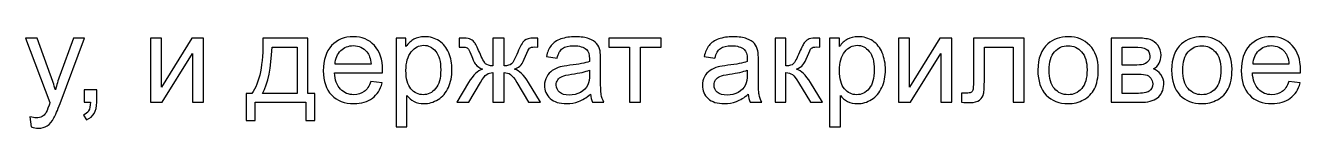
# Model space of a CAD drawing. Header units: millimetres. Extents: x -757 to 1128, y -558 to 127.
# Drawn here: x 51.4 to 138.3, y -210.5 to -204.2 of the extents above; entities that cross this region are included whole.
import ezdxf

# ---------------------------------------------------------------- set-up
doc = ezdxf.new("R2010")
doc.units = ezdxf.units.MM
doc.header["$MEASUREMENT"] = 0
doc.layers.add('Layer 1', color=7, linetype='Continuous')

msp = doc.modelspace()

# ---------------------------------------------------------------- linework, layer by layer
at = {"layer": 'Layer 1'}
for points, knots in [([(51.796, -210.3935), (51.796, -210.3935), (51.7114, -209.7049), (51.7114, -209.7049), (51.7114, -209.7049), (51.8751, -209.7486), (52.0162, -209.7712), (52.1375, -209.7712), (52.1375, -209.7712), (52.304, -209.7712), (52.4367, -209.743), (52.5355, -209.6879), (52.5355, -209.6879), (52.6356, -209.6329), (52.7175, -209.5553), (52.781, -209.4565), (52.781, -209.4565), (52.8276, -209.3817), (52.9038, -209.1969), (53.0082, -208.9005), (53.0082, -208.9005), (53.0223, -208.8596), (53.0435, -208.7989), (53.0745, -208.7185), (53.0745, -208.7185), (53.0745, -208.7185), (51.4066, -204.3102), (51.4066, -204.3102), (51.4066, -204.3102), (51.4066, -204.3102), (52.2024, -204.3102), (52.2024, -204.3102), (52.2024, -204.3102), (52.2024, -204.3102), (53.1197, -206.8474), (53.1197, -206.8474), (53.1197, -206.8474), (53.2396, -207.1677), (53.3454, -207.5064), (53.44, -207.862), (53.44, -207.862), (53.5261, -207.5275), (53.6277, -207.1973), (53.7462, -206.8728), (53.7462, -206.8728), (53.7462, -206.8728), (54.6832, -204.3102), (54.6832, -204.3102), (54.6832, -204.3102), (54.6832, -204.3102), (55.4268, -204.3102), (55.4268, -204.3102), (55.4268, -204.3102), (55.4268, -204.3102), (53.766, -208.7806), (53.766, -208.7806), (53.766, -208.7806), (53.5867, -209.2618), (53.447, -209.592), (53.3469, -209.774), (53.3469, -209.774), (53.2142, -210.0181), (53.0618, -210.1974), (52.8911, -210.3117), (52.8911, -210.3117), (52.7189, -210.426), (52.5143, -210.4824), (52.2772, -210.4824), (52.2772, -210.4824), (52.1333, -210.4824), (51.9724, -210.4528), (51.796, -210.3935)], [0, 0, 0, 0, 0.0526316, 0.0526316, 0.0526316, 0.0526316, 0.1052632, 0.1052632, 0.1052632, 0.1052632, 0.1578947, 0.1578947, 0.1578947, 0.1578947, 0.2105263, 0.2105263, 0.2105263, 0.2105263, 0.2631579, 0.2631579, 0.2631579, 0.2631579, 0.3157895, 0.3157895, 0.3157895, 0.3157895, 0.3684211, 0.3684211, 0.3684211, 0.3684211, 0.4210526, 0.4210526, 0.4210526, 0.4210526, 0.4736842, 0.4736842, 0.4736842, 0.4736842, 0.5263158, 0.5263158, 0.5263158, 0.5263158, 0.5789474, 0.5789474, 0.5789474, 0.5789474, 0.6315789, 0.6315789, 0.6315789, 0.6315789, 0.6842105, 0.6842105, 0.6842105, 0.6842105, 0.7368421, 0.7368421, 0.7368421, 0.7368421, 0.7894737, 0.7894737, 0.7894737, 0.7894737, 0.8421053, 0.8421053, 0.8421053, 0.8421053, 0.8947368, 0.8947368, 0.8947368, 0.8947368, 1, 1, 1, 1]), ([(59.9198, -204.3102), (59.9198, -204.3102), (60.6649, -204.3102), (60.6649, -204.3102), (60.6649, -204.3102), (60.6649, -204.3102), (60.6649, -207.6616), (60.6649, -207.6616), (60.6649, -207.6616), (60.6649, -207.6616), (62.735, -204.3102), (62.735, -204.3102), (62.735, -204.3102), (62.735, -204.3102), (63.5351, -204.3102), (63.5351, -204.3102), (63.5351, -204.3102), (63.5351, -204.3102), (63.5351, -208.7044), (63.5351, -208.7044), (63.5351, -208.7044), (63.5351, -208.7044), (62.79, -208.7044), (62.79, -208.7044), (62.79, -208.7044), (62.79, -208.7044), (62.79, -205.3742), (62.79, -205.3742), (62.79, -205.3742), (62.79, -205.3742), (60.7227, -208.7044), (60.7227, -208.7044), (60.7227, -208.7044), (60.7227, -208.7044), (59.9198, -208.7044), (59.9198, -208.7044), (59.9198, -208.7044), (59.9198, -208.7044), (59.9198, -204.3102), (59.9198, -204.3102)], [0, 0, 0, 0, 0.0909091, 0.0909091, 0.0909091, 0.0909091, 0.1818182, 0.1818182, 0.1818182, 0.1818182, 0.2727273, 0.2727273, 0.2727273, 0.2727273, 0.3636364, 0.3636364, 0.3636364, 0.3636364, 0.4545455, 0.4545455, 0.4545455, 0.4545455, 0.5454545, 0.5454545, 0.5454545, 0.5454545, 0.6363636, 0.6363636, 0.6363636, 0.6363636, 0.7272727, 0.7272727, 0.7272727, 0.7272727, 0.8181818, 0.8181818, 0.8181818, 0.8181818, 1, 1, 1, 1]), ([(67.5864, -204.3102), (67.5864, -204.3102), (70.6513, -204.3102), (70.6513, -204.3102), (70.6513, -204.3102), (70.6513, -204.3102), (70.6513, -208.0948), (70.6513, -208.0948), (70.6513, -208.0948), (70.6513, -208.0948), (71.1255, -208.0948), (71.1255, -208.0948), (71.1255, -208.0948), (71.1255, -208.0948), (71.1255, -209.949), (71.1255, -209.949), (71.1255, -209.949), (71.1255, -209.949), (70.5159, -209.949), (70.5159, -209.949), (70.5159, -209.949), (70.5159, -209.949), (70.5159, -208.7044), (70.5159, -208.7044), (70.5159, -208.7044), (70.5159, -208.7044), (67.053, -208.7044), (67.053, -208.7044), (67.053, -208.7044), (67.053, -208.7044), (67.053, -209.949), (67.053, -209.949), (67.053, -209.949), (67.053, -209.949), (66.4434, -209.949), (66.4434, -209.949), (66.4434, -209.949), (66.4434, -209.949), (66.4434, -208.0948), (66.4434, -208.0948), (66.4434, -208.0948), (66.4434, -208.0948), (66.8329, -208.0948), (66.8329, -208.0948), (66.8329, -208.0948), (67.3578, -207.3822), (67.609, -206.1206), (67.5864, -204.3102)], [0, 0, 0, 0, 0.0769231, 0.0769231, 0.0769231, 0.0769231, 0.1538462, 0.1538462, 0.1538462, 0.1538462, 0.2307692, 0.2307692, 0.2307692, 0.2307692, 0.3076923, 0.3076923, 0.3076923, 0.3076923, 0.3846154, 0.3846154, 0.3846154, 0.3846154, 0.4615385, 0.4615385, 0.4615385, 0.4615385, 0.5384615, 0.5384615, 0.5384615, 0.5384615, 0.6153846, 0.6153846, 0.6153846, 0.6153846, 0.6923077, 0.6923077, 0.6923077, 0.6923077, 0.7692308, 0.7692308, 0.7692308, 0.7692308, 0.8461538, 0.8461538, 0.8461538, 0.8461538, 1, 1, 1, 1]), ([(68.2045, -204.9283), (68.1494, -206.3549), (67.9293, -207.4104), (67.5441, -208.0948), (67.5441, -208.0948), (67.5441, -208.0948), (69.9063, -208.0948), (69.9063, -208.0948), (69.9063, -208.0948), (69.9063, -208.0948), (69.9063, -204.9283), (69.9063, -204.9283), (69.9063, -204.9283), (69.9063, -204.9283), (68.2045, -204.9283), (68.2045, -204.9283)], [0, 0, 0, 0, 0.2, 0.2, 0.2, 0.2, 0.4, 0.4, 0.4, 0.4, 0.6, 0.6, 0.6, 0.6, 1, 1, 1, 1]), ([(74.9397, -207.282), (74.9397, -207.282), (75.7102, -207.3836), (75.7102, -207.3836), (75.7102, -207.3836), (75.5902, -207.8309), (75.3659, -208.1795), (75.0385, -208.4264), (75.0385, -208.4264), (74.7111, -208.6734), (74.2934, -208.7975), (73.784, -208.7975), (73.784, -208.7975), (73.1434, -208.7975), (72.6354, -208.6), (72.26, -208.2049), (72.26, -208.2049), (71.8846, -207.8112), (71.697, -207.2566), (71.697, -206.544), (71.697, -206.544), (71.697, -205.8074), (71.8861, -205.2345), (72.2656, -204.8281), (72.2656, -204.8281), (72.6452, -204.4202), (73.1377, -204.217), (73.7431, -204.217), (73.7431, -204.217), (74.3287, -204.217), (74.8071, -204.416), (75.1782, -204.8154), (75.1782, -204.8154), (75.5493, -205.2147), (75.7356, -205.7763), (75.7356, -206.5002), (75.7356, -206.5002), (75.7356, -206.544), (75.7342, -206.6103), (75.7314, -206.6978), (75.7314, -206.6978), (75.7314, -206.6978), (72.459, -206.6978), (72.459, -206.6978), (72.459, -206.6978), (72.4872, -207.179), (72.6227, -207.5487), (72.8682, -207.8041), (72.8682, -207.8041), (73.1123, -208.0595), (73.4185, -208.1879), (73.784, -208.1879), (73.784, -208.1879), (74.0564, -208.1879), (74.2892, -208.116), (74.4811, -207.972), (74.4811, -207.972), (74.6744, -207.8281), (74.8268, -207.5981), (74.9397, -207.282)], [0, 0, 0, 0, 0.0625, 0.0625, 0.0625, 0.0625, 0.125, 0.125, 0.125, 0.125, 0.1875, 0.1875, 0.1875, 0.1875, 0.25, 0.25, 0.25, 0.25, 0.3125, 0.3125, 0.3125, 0.3125, 0.375, 0.375, 0.375, 0.375, 0.4375, 0.4375, 0.4375, 0.4375, 0.5, 0.5, 0.5, 0.5, 0.5625, 0.5625, 0.5625, 0.5625, 0.625, 0.625, 0.625, 0.625, 0.6875, 0.6875, 0.6875, 0.6875, 0.75, 0.75, 0.75, 0.75, 0.8125, 0.8125, 0.8125, 0.8125, 0.875, 0.875, 0.875, 0.875, 1, 1, 1, 1]), ([(72.5013, -206.0882), (72.5013, -206.0882), (74.9482, -206.0882), (74.9482, -206.0882), (74.9482, -206.0882), (74.9157, -205.7185), (74.8212, -205.4419), (74.6674, -205.257), (74.6674, -205.257), (74.4317, -204.9706), (74.1241, -204.8267), (73.7473, -204.8267), (73.7473, -204.8267), (73.4058, -204.8267), (73.1194, -204.941), (72.8865, -205.1696), (72.8865, -205.1696), (72.6551, -205.3982), (72.5267, -205.7044), (72.5013, -206.0882)], [0, 0, 0, 0, 0.1666667, 0.1666667, 0.1666667, 0.1666667, 0.3333333, 0.3333333, 0.3333333, 0.3333333, 0.5, 0.5, 0.5, 0.5, 0.6666667, 0.6666667, 0.6666667, 0.6666667, 1, 1, 1, 1]), ([(76.6514, -210.3893), (76.6514, -210.3893), (76.6514, -204.3102), (76.6514, -204.3102), (76.6514, -204.3102), (76.6514, -204.3102), (77.3287, -204.3102), (77.3287, -204.3102), (77.3287, -204.3102), (77.3287, -204.3102), (77.3287, -204.8873), (77.3287, -204.8873), (77.3287, -204.8873), (77.4882, -204.6644), (77.6688, -204.4965), (77.8706, -204.385), (77.8706, -204.385), (78.071, -204.2735), (78.3151, -204.217), (78.6016, -204.217), (78.6016, -204.217), (78.9769, -204.217), (79.3071, -204.313), (79.5936, -204.5063), (79.5936, -204.5063), (79.88, -204.6982), (80.0959, -204.9706), (80.2427, -205.3205), (80.2427, -205.3205), (80.388, -205.6719), (80.4614, -206.0557), (80.4614, -206.4748), (80.4614, -206.4748), (80.4614, -206.9222), (80.381, -207.3257), (80.2201, -207.6856), (80.2201, -207.6856), (80.0592, -208.044), (79.825, -208.3192), (79.5174, -208.5111), (79.5174, -208.5111), (79.2112, -208.7016), (78.888, -208.7975), (78.5494, -208.7975), (78.5494, -208.7975), (78.301, -208.7975), (78.078, -208.7453), (77.8819, -208.6409), (77.8819, -208.6409), (77.6843, -208.5365), (77.5235, -208.4052), (77.3965, -208.2458), (77.3965, -208.2458), (77.3965, -208.2458), (77.3965, -210.3893), (77.3965, -210.3893), (77.3965, -210.3893), (77.3965, -210.3893), (76.6514, -210.3893), (76.6514, -210.3893)], [0, 0, 0, 0, 0.0625, 0.0625, 0.0625, 0.0625, 0.125, 0.125, 0.125, 0.125, 0.1875, 0.1875, 0.1875, 0.1875, 0.25, 0.25, 0.25, 0.25, 0.3125, 0.3125, 0.3125, 0.3125, 0.375, 0.375, 0.375, 0.375, 0.4375, 0.4375, 0.4375, 0.4375, 0.5, 0.5, 0.5, 0.5, 0.5625, 0.5625, 0.5625, 0.5625, 0.625, 0.625, 0.625, 0.625, 0.6875, 0.6875, 0.6875, 0.6875, 0.75, 0.75, 0.75, 0.75, 0.8125, 0.8125, 0.8125, 0.8125, 0.875, 0.875, 0.875, 0.875, 1, 1, 1, 1]), ([(77.3287, -206.5341), (77.3287, -207.0971), (77.443, -207.5134), (77.6702, -207.7829), (77.6702, -207.7829), (77.8988, -208.0525), (78.1754, -208.1879), (78.5, -208.1879), (78.5, -208.1879), (78.8302, -208.1879), (79.1124, -208.0482), (79.3466, -207.7688), (79.3466, -207.7688), (79.5823, -207.4894), (79.6994, -207.0576), (79.6994, -206.472), (79.6994, -206.472), (79.6994, -205.9132), (79.5851, -205.4955), (79.3551, -205.2175), (79.3551, -205.2175), (79.1251, -204.9395), (78.8513, -204.8013), (78.5324, -204.8013), (78.5324, -204.8013), (78.2163, -204.8013), (77.9369, -204.9494), (77.6942, -205.2443), (77.6942, -205.2443), (77.4501, -205.5407), (77.3287, -205.9697), (77.3287, -206.5341)], [0, 0, 0, 0, 0.1111111, 0.1111111, 0.1111111, 0.1111111, 0.2222222, 0.2222222, 0.2222222, 0.2222222, 0.3333333, 0.3333333, 0.3333333, 0.3333333, 0.4444444, 0.4444444, 0.4444444, 0.4444444, 0.5555556, 0.5555556, 0.5555556, 0.5555556, 0.6666667, 0.6666667, 0.6666667, 0.6666667, 0.7777778, 0.7777778, 0.7777778, 0.7777778, 1, 1, 1, 1]), ([(84.0188, -204.3102), (84.0188, -204.3102), (84.0188, -206.2067), (84.0188, -206.2067), (84.0188, -206.2067), (84.2587, -206.2067), (84.4281, -206.1616), (84.5254, -206.0727), (84.5254, -206.0727), (84.6228, -205.9824), (84.7625, -205.7185), (84.9431, -205.2782), (84.9431, -205.2782), (85.1125, -204.8605), (85.2663, -204.5952), (85.4046, -204.4795), (85.4046, -204.4795), (85.54, -204.3666), (85.7545, -204.3102), (86.0494, -204.3102), (86.0494, -204.3102), (86.0494, -204.3102), (86.3218, -204.3102), (86.3218, -204.3102), (86.3218, -204.3102), (86.3218, -204.3102), (86.3218, -204.924), (86.3218, -204.924), (86.3218, -204.924), (86.3218, -204.924), (86.12, -204.9198), (86.12, -204.9198), (86.12, -204.9198), (85.921, -204.9198), (85.7954, -204.9494), (85.7404, -205.0073), (85.7404, -205.0073), (85.6826, -205.068), (85.5937, -205.2486), (85.4751, -205.5491), (85.4751, -205.5491), (85.3651, -205.837), (85.2635, -206.0346), (85.1703, -206.146), (85.1703, -206.146), (85.0772, -206.2561), (84.9304, -206.3563), (84.7329, -206.448), (84.7329, -206.448), (85.0546, -206.5341), (85.3679, -206.8318), (85.6741, -207.3427), (85.6741, -207.3427), (85.6741, -207.3427), (86.4911, -208.7044), (86.4911, -208.7044), (86.4911, -208.7044), (86.4911, -208.7044), (85.6727, -208.7044), (85.6727, -208.7044), (85.6727, -208.7044), (85.6727, -208.7044), (84.8768, -207.3441), (84.8768, -207.3441), (84.8768, -207.3441), (84.7145, -207.0675), (84.572, -206.8869), (84.4521, -206.8008), (84.4521, -206.8008), (84.3307, -206.7147), (84.1868, -206.6724), (84.0188, -206.6724), (84.0188, -206.6724), (84.0188, -206.6724), (84.0188, -208.7044), (84.0188, -208.7044), (84.0188, -208.7044), (84.0188, -208.7044), (83.2568, -208.7044), (83.2568, -208.7044), (83.2568, -208.7044), (83.2568, -208.7044), (83.2568, -206.6724), (83.2568, -206.6724), (83.2568, -206.6724), (83.0917, -206.6724), (82.9492, -206.7147), (82.8293, -206.7994), (82.8293, -206.7994), (82.7079, -206.8841), (82.5668, -207.0661), (82.4059, -207.3455), (82.4059, -207.3455), (82.4059, -207.3455), (81.603, -208.7044), (81.603, -208.7044), (81.603, -208.7044), (81.603, -208.7044), (80.7846, -208.7044), (80.7846, -208.7044), (80.7846, -208.7044), (80.7846, -208.7044), (81.5988, -207.3427), (81.5988, -207.3427), (81.5988, -207.3427), (81.9078, -206.8318), (82.2239, -206.5341), (82.5456, -206.448), (82.5456, -206.448), (82.3255, -206.3464), (82.1703, -206.2349), (82.0828, -206.115), (82.0828, -206.115), (81.9939, -205.9951), (81.8627, -205.7086), (81.6863, -205.2556), (81.6863, -205.2556), (81.6256, -205.1032), (81.5607, -205.0101), (81.4915, -204.9762), (81.4915, -204.9762), (81.4196, -204.941), (81.3137, -204.924), (81.1726, -204.924), (81.1726, -204.924), (81.1373, -204.924), (81.064, -204.9254), (80.9539, -204.9283), (80.9539, -204.9283), (80.9539, -204.9283), (80.9539, -204.3102), (80.9539, -204.3102), (80.9539, -204.3102), (80.9539, -204.3102), (81.0569, -204.3102), (81.0569, -204.3102), (81.0569, -204.3102), (81.3448, -204.3102), (81.5466, -204.3271), (81.6637, -204.3624), (81.6637, -204.3624), (81.7808, -204.3963), (81.8852, -204.4696), (81.9784, -204.5811), (81.9784, -204.5811), (82.0701, -204.6926), (82.19, -204.924), (82.3368, -205.2782), (82.3368, -205.2782), (82.516, -205.7114), (82.6543, -205.9739), (82.7503, -206.067), (82.7503, -206.067), (82.8462, -206.1602), (83.0155, -206.2067), (83.2568, -206.2067), (83.2568, -206.2067), (83.2568, -206.2067), (83.2568, -204.3102), (83.2568, -204.3102), (83.2568, -204.3102), (83.2568, -204.3102), (84.0188, -204.3102), (84.0188, -204.3102)], [0, 0, 0, 0, 0.0238095, 0.0238095, 0.0238095, 0.0238095, 0.047619, 0.047619, 0.047619, 0.047619, 0.0714286, 0.0714286, 0.0714286, 0.0714286, 0.0952381, 0.0952381, 0.0952381, 0.0952381, 0.1190476, 0.1190476, 0.1190476, 0.1190476, 0.1428571, 0.1428571, 0.1428571, 0.1428571, 0.1666667, 0.1666667, 0.1666667, 0.1666667, 0.1904762, 0.1904762, 0.1904762, 0.1904762, 0.2142857, 0.2142857, 0.2142857, 0.2142857, 0.2380952, 0.2380952, 0.2380952, 0.2380952, 0.2619048, 0.2619048, 0.2619048, 0.2619048, 0.2857143, 0.2857143, 0.2857143, 0.2857143, 0.3095238, 0.3095238, 0.3095238, 0.3095238, 0.3333333, 0.3333333, 0.3333333, 0.3333333, 0.3571429, 0.3571429, 0.3571429, 0.3571429, 0.3809524, 0.3809524, 0.3809524, 0.3809524, 0.4047619, 0.4047619, 0.4047619, 0.4047619, 0.4285714, 0.4285714, 0.4285714, 0.4285714, 0.452381, 0.452381, 0.452381, 0.452381, 0.4761905, 0.4761905, 0.4761905, 0.4761905, 0.5, 0.5, 0.5, 0.5, 0.5238095, 0.5238095, 0.5238095, 0.5238095, 0.547619, 0.547619, 0.547619, 0.547619, 0.5714286, 0.5714286, 0.5714286, 0.5714286, 0.5952381, 0.5952381, 0.5952381, 0.5952381, 0.6190476, 0.6190476, 0.6190476, 0.6190476, 0.6428571, 0.6428571, 0.6428571, 0.6428571, 0.6666667, 0.6666667, 0.6666667, 0.6666667, 0.6904762, 0.6904762, 0.6904762, 0.6904762, 0.7142857, 0.7142857, 0.7142857, 0.7142857, 0.7380952, 0.7380952, 0.7380952, 0.7380952, 0.7619048, 0.7619048, 0.7619048, 0.7619048, 0.7857143, 0.7857143, 0.7857143, 0.7857143, 0.8095238, 0.8095238, 0.8095238, 0.8095238, 0.8333333, 0.8333333, 0.8333333, 0.8333333, 0.8571429, 0.8571429, 0.8571429, 0.8571429, 0.8809524, 0.8809524, 0.8809524, 0.8809524, 0.9047619, 0.9047619, 0.9047619, 0.9047619, 0.9285714, 0.9285714, 0.9285714, 0.9285714, 0.952381, 0.952381, 0.952381, 0.952381, 1, 1, 1, 1]), ([(89.8947, -208.1541), (89.6181, -208.3897), (89.3514, -208.5548), (89.096, -208.6522), (89.096, -208.6522), (88.8406, -208.7496), (88.5669, -208.7975), (88.2733, -208.7975), (88.2733, -208.7975), (87.7907, -208.7975), (87.4196, -208.6804), (87.16, -208.4448), (87.16, -208.4448), (86.9003, -208.2105), (86.7705, -207.9099), (86.7705, -207.5445), (86.7705, -207.5445), (86.7705, -207.33), (86.8199, -207.1338), (86.9173, -206.956), (86.9173, -206.956), (87.016, -206.7782), (87.1444, -206.6371), (87.3025, -206.5299), (87.3025, -206.5299), (87.4619, -206.4226), (87.6397, -206.3408), (87.8387, -206.2857), (87.8387, -206.2857), (87.9855, -206.2476), (88.207, -206.211), (88.5019, -206.1743), (88.5019, -206.1743), (89.1031, -206.1037), (89.5476, -206.0176), (89.8312, -205.9189), (89.8312, -205.9189), (89.834, -205.8173), (89.8354, -205.7523), (89.8354, -205.7255), (89.8354, -205.7255), (89.8354, -205.4236), (89.7649, -205.2105), (89.6238, -205.0863), (89.6238, -205.0863), (89.4333, -204.9184), (89.1496, -204.8351), (88.7743, -204.8351), (88.7743, -204.8351), (88.4229, -204.8351), (88.1633, -204.8972), (87.9968, -205.02), (87.9968, -205.02), (87.8288, -205.1427), (87.7061, -205.3601), (87.6256, -205.6733), (87.6256, -205.6733), (87.6256, -205.6733), (86.8975, -205.5717), (86.8975, -205.5717), (86.8975, -205.5717), (86.9638, -205.2599), (87.0725, -205.0073), (87.2249, -204.8154), (87.2249, -204.8154), (87.3773, -204.6235), (87.5974, -204.4767), (87.8853, -204.3723), (87.8853, -204.3723), (88.1717, -204.2693), (88.5062, -204.217), (88.8844, -204.217), (88.8844, -204.217), (89.2597, -204.217), (89.5659, -204.2608), (89.8016, -204.3497), (89.8016, -204.3497), (90.0358, -204.4386), (90.2094, -204.5487), (90.3195, -204.6827), (90.3195, -204.6827), (90.4295, -204.8168), (90.5071, -204.9861), (90.5523, -205.1907), (90.5523, -205.1907), (90.5763, -205.3177), (90.589, -205.5463), (90.589, -205.8751), (90.589, -205.8751), (90.589, -205.8751), (90.589, -206.8629), (90.589, -206.8629), (90.589, -206.8629), (90.589, -207.5529), (90.6045, -207.989), (90.6355, -208.1738), (90.6355, -208.1738), (90.6652, -208.3587), (90.7273, -208.5351), (90.8176, -208.7044), (90.8176, -208.7044), (90.8176, -208.7044), (90.0386, -208.7044), (90.0386, -208.7044), (90.0386, -208.7044), (89.9639, -208.5478), (89.9159, -208.3643), (89.8947, -208.1541)], [0, 0, 0, 0, 0.0357143, 0.0357143, 0.0357143, 0.0357143, 0.0714286, 0.0714286, 0.0714286, 0.0714286, 0.1071429, 0.1071429, 0.1071429, 0.1071429, 0.1428571, 0.1428571, 0.1428571, 0.1428571, 0.1785714, 0.1785714, 0.1785714, 0.1785714, 0.2142857, 0.2142857, 0.2142857, 0.2142857, 0.25, 0.25, 0.25, 0.25, 0.2857143, 0.2857143, 0.2857143, 0.2857143, 0.3214286, 0.3214286, 0.3214286, 0.3214286, 0.3571429, 0.3571429, 0.3571429, 0.3571429, 0.3928571, 0.3928571, 0.3928571, 0.3928571, 0.4285714, 0.4285714, 0.4285714, 0.4285714, 0.4642857, 0.4642857, 0.4642857, 0.4642857, 0.5, 0.5, 0.5, 0.5, 0.5357143, 0.5357143, 0.5357143, 0.5357143, 0.5714286, 0.5714286, 0.5714286, 0.5714286, 0.6071429, 0.6071429, 0.6071429, 0.6071429, 0.6428571, 0.6428571, 0.6428571, 0.6428571, 0.6785714, 0.6785714, 0.6785714, 0.6785714, 0.7142857, 0.7142857, 0.7142857, 0.7142857, 0.75, 0.75, 0.75, 0.75, 0.7857143, 0.7857143, 0.7857143, 0.7857143, 0.8214286, 0.8214286, 0.8214286, 0.8214286, 0.8571429, 0.8571429, 0.8571429, 0.8571429, 0.8928571, 0.8928571, 0.8928571, 0.8928571, 0.9285714, 0.9285714, 0.9285714, 0.9285714, 1, 1, 1, 1]), ([(91.1576, -204.3102), (91.1576, -204.3102), (94.7136, -204.3102), (94.7136, -204.3102), (94.7136, -204.3102), (94.7136, -204.3102), (94.7136, -204.9283), (94.7136, -204.9283), (94.7136, -204.9283), (94.7136, -204.9283), (93.3082, -204.9283), (93.3082, -204.9283), (93.3082, -204.9283), (93.3082, -204.9283), (93.3082, -208.7044), (93.3082, -208.7044), (93.3082, -208.7044), (93.3082, -208.7044), (92.5631, -208.7044), (92.5631, -208.7044), (92.5631, -208.7044), (92.5631, -208.7044), (92.5631, -204.9283), (92.5631, -204.9283), (92.5631, -204.9283), (92.5631, -204.9283), (91.1576, -204.9283), (91.1576, -204.9283), (91.1576, -204.9283), (91.1576, -204.9283), (91.1576, -204.3102), (91.1576, -204.3102)], [0, 0, 0, 0, 0.1111111, 0.1111111, 0.1111111, 0.1111111, 0.2222222, 0.2222222, 0.2222222, 0.2222222, 0.3333333, 0.3333333, 0.3333333, 0.3333333, 0.4444444, 0.4444444, 0.4444444, 0.4444444, 0.5555556, 0.5555556, 0.5555556, 0.5555556, 0.6666667, 0.6666667, 0.6666667, 0.6666667, 0.7777778, 0.7777778, 0.7777778, 0.7777778, 1, 1, 1, 1]), ([(100.6473, -208.1541), (100.3707, -208.3897), (100.104, -208.5548), (99.8486, -208.6522), (99.8486, -208.6522), (99.5932, -208.7496), (99.3195, -208.7975), (99.0259, -208.7975), (99.0259, -208.7975), (98.5433, -208.7975), (98.1722, -208.6804), (97.9126, -208.4448), (97.9126, -208.4448), (97.6529, -208.2105), (97.5231, -207.9099), (97.5231, -207.5445), (97.5231, -207.5445), (97.5231, -207.33), (97.5725, -207.1338), (97.6699, -206.956), (97.6699, -206.956), (97.7686, -206.7782), (97.897, -206.6371), (98.0551, -206.5299), (98.0551, -206.5299), (98.2145, -206.4226), (98.3923, -206.3408), (98.5913, -206.2857), (98.5913, -206.2857), (98.7381, -206.2476), (98.9596, -206.211), (99.2545, -206.1743), (99.2545, -206.1743), (99.8557, -206.1037), (100.3002, -206.0176), (100.5838, -205.9189), (100.5838, -205.9189), (100.5866, -205.8173), (100.588, -205.7523), (100.588, -205.7255), (100.588, -205.7255), (100.588, -205.4236), (100.5175, -205.2105), (100.3764, -205.0863), (100.3764, -205.0863), (100.1859, -204.9184), (99.9022, -204.8351), (99.5269, -204.8351), (99.5269, -204.8351), (99.1755, -204.8351), (98.9159, -204.8972), (98.7494, -205.02), (98.7494, -205.02), (98.5814, -205.1427), (98.4587, -205.3601), (98.3782, -205.6733), (98.3782, -205.6733), (98.3782, -205.6733), (97.6501, -205.5717), (97.6501, -205.5717), (97.6501, -205.5717), (97.7164, -205.2599), (97.8251, -205.0073), (97.9775, -204.8154), (97.9775, -204.8154), (98.1299, -204.6235), (98.35, -204.4767), (98.6379, -204.3723), (98.6379, -204.3723), (98.9243, -204.2693), (99.2588, -204.217), (99.637, -204.217), (99.637, -204.217), (100.0123, -204.217), (100.3185, -204.2608), (100.5542, -204.3497), (100.5542, -204.3497), (100.7884, -204.4386), (100.962, -204.5487), (101.0721, -204.6827), (101.0721, -204.6827), (101.1821, -204.8168), (101.2597, -204.9861), (101.3049, -205.1907), (101.3049, -205.1907), (101.3289, -205.3177), (101.3416, -205.5463), (101.3416, -205.8751), (101.3416, -205.8751), (101.3416, -205.8751), (101.3416, -206.8629), (101.3416, -206.8629), (101.3416, -206.8629), (101.3416, -207.5529), (101.3571, -207.989), (101.3881, -208.1738), (101.3881, -208.1738), (101.4178, -208.3587), (101.4799, -208.5351), (101.5702, -208.7044), (101.5702, -208.7044), (101.5702, -208.7044), (100.7912, -208.7044), (100.7912, -208.7044), (100.7912, -208.7044), (100.7165, -208.5478), (100.6685, -208.3643), (100.6473, -208.1541)], [0, 0, 0, 0, 0.0357143, 0.0357143, 0.0357143, 0.0357143, 0.0714286, 0.0714286, 0.0714286, 0.0714286, 0.1071429, 0.1071429, 0.1071429, 0.1071429, 0.1428571, 0.1428571, 0.1428571, 0.1428571, 0.1785714, 0.1785714, 0.1785714, 0.1785714, 0.2142857, 0.2142857, 0.2142857, 0.2142857, 0.25, 0.25, 0.25, 0.25, 0.2857143, 0.2857143, 0.2857143, 0.2857143, 0.3214286, 0.3214286, 0.3214286, 0.3214286, 0.3571429, 0.3571429, 0.3571429, 0.3571429, 0.3928571, 0.3928571, 0.3928571, 0.3928571, 0.4285714, 0.4285714, 0.4285714, 0.4285714, 0.4642857, 0.4642857, 0.4642857, 0.4642857, 0.5, 0.5, 0.5, 0.5, 0.5357143, 0.5357143, 0.5357143, 0.5357143, 0.5714286, 0.5714286, 0.5714286, 0.5714286, 0.6071429, 0.6071429, 0.6071429, 0.6071429, 0.6428571, 0.6428571, 0.6428571, 0.6428571, 0.6785714, 0.6785714, 0.6785714, 0.6785714, 0.7142857, 0.7142857, 0.7142857, 0.7142857, 0.75, 0.75, 0.75, 0.75, 0.7857143, 0.7857143, 0.7857143, 0.7857143, 0.8214286, 0.8214286, 0.8214286, 0.8214286, 0.8571429, 0.8571429, 0.8571429, 0.8571429, 0.8928571, 0.8928571, 0.8928571, 0.8928571, 0.9285714, 0.9285714, 0.9285714, 0.9285714, 1, 1, 1, 1]), ([(102.4775, -204.3102), (102.4775, -204.3102), (103.2226, -204.3102), (103.2226, -204.3102), (103.2226, -204.3102), (103.2226, -204.3102), (103.2226, -206.2067), (103.2226, -206.2067), (103.2226, -206.2067), (103.4597, -206.2067), (103.6262, -206.1616), (103.7221, -206.0698), (103.7221, -206.0698), (103.8167, -205.9795), (103.9564, -205.7157), (104.1427, -205.2768), (104.1427, -205.2768), (104.2894, -204.9297), (104.4079, -204.7011), (104.4983, -204.591), (104.4983, -204.591), (104.59, -204.4809), (104.6944, -204.4061), (104.8129, -204.368), (104.8129, -204.368), (104.9329, -204.3299), (105.1234, -204.3102), (105.3844, -204.3102), (105.3844, -204.3102), (105.3844, -204.3102), (105.534, -204.3102), (105.534, -204.3102), (105.534, -204.3102), (105.534, -204.3102), (105.534, -204.924), (105.534, -204.924), (105.534, -204.924), (105.534, -204.924), (105.3266, -204.9198), (105.3266, -204.9198), (105.3266, -204.9198), (105.1304, -204.9198), (105.0048, -204.9494), (104.9498, -205.0073), (104.9498, -205.0073), (104.892, -205.068), (104.8031, -205.2486), (104.6845, -205.5491), (104.6845, -205.5491), (104.5716, -205.837), (104.4686, -206.036), (104.3741, -206.146), (104.3741, -206.146), (104.2809, -206.2561), (104.1356, -206.3563), (103.9395, -206.448), (103.9395, -206.448), (104.2598, -206.5341), (104.5759, -206.8318), (104.8863, -207.3427), (104.8863, -207.3427), (104.8863, -207.3427), (105.7033, -208.7044), (105.7033, -208.7044), (105.7033, -208.7044), (105.7033, -208.7044), (104.8849, -208.7044), (104.8849, -208.7044), (104.8849, -208.7044), (104.8849, -208.7044), (104.0792, -207.3469), (104.0792, -207.3469), (104.0792, -207.3469), (103.9169, -207.0717), (103.7758, -206.8911), (103.6558, -206.8036), (103.6558, -206.8036), (103.5345, -206.7161), (103.3905, -206.6724), (103.2226, -206.6724), (103.2226, -206.6724), (103.2226, -206.6724), (103.2226, -208.7044), (103.2226, -208.7044), (103.2226, -208.7044), (103.2226, -208.7044), (102.4775, -208.7044), (102.4775, -208.7044), (102.4775, -208.7044), (102.4775, -208.7044), (102.4775, -204.3102), (102.4775, -204.3102)], [0, 0, 0, 0, 0.0416667, 0.0416667, 0.0416667, 0.0416667, 0.0833333, 0.0833333, 0.0833333, 0.0833333, 0.125, 0.125, 0.125, 0.125, 0.1666667, 0.1666667, 0.1666667, 0.1666667, 0.2083333, 0.2083333, 0.2083333, 0.2083333, 0.25, 0.25, 0.25, 0.25, 0.2916667, 0.2916667, 0.2916667, 0.2916667, 0.3333333, 0.3333333, 0.3333333, 0.3333333, 0.375, 0.375, 0.375, 0.375, 0.4166667, 0.4166667, 0.4166667, 0.4166667, 0.4583333, 0.4583333, 0.4583333, 0.4583333, 0.5, 0.5, 0.5, 0.5, 0.5416667, 0.5416667, 0.5416667, 0.5416667, 0.5833333, 0.5833333, 0.5833333, 0.5833333, 0.625, 0.625, 0.625, 0.625, 0.6666667, 0.6666667, 0.6666667, 0.6666667, 0.7083333, 0.7083333, 0.7083333, 0.7083333, 0.75, 0.75, 0.75, 0.75, 0.7916667, 0.7916667, 0.7916667, 0.7916667, 0.8333333, 0.8333333, 0.8333333, 0.8333333, 0.875, 0.875, 0.875, 0.875, 0.9166667, 0.9166667, 0.9166667, 0.9166667, 1, 1, 1, 1]), ([(106.1902, -210.3893), (106.1902, -210.3893), (106.1902, -204.3102), (106.1902, -204.3102), (106.1902, -204.3102), (106.1902, -204.3102), (106.8675, -204.3102), (106.8675, -204.3102), (106.8675, -204.3102), (106.8675, -204.3102), (106.8675, -204.8873), (106.8675, -204.8873), (106.8675, -204.8873), (107.027, -204.6644), (107.2076, -204.4965), (107.4094, -204.385), (107.4094, -204.385), (107.6098, -204.2735), (107.8539, -204.217), (108.1404, -204.217), (108.1404, -204.217), (108.5157, -204.217), (108.8459, -204.313), (109.1324, -204.5063), (109.1324, -204.5063), (109.4188, -204.6982), (109.6347, -204.9706), (109.7815, -205.3205), (109.7815, -205.3205), (109.9268, -205.6719), (110.0002, -206.0557), (110.0002, -206.4748), (110.0002, -206.4748), (110.0002, -206.9222), (109.9198, -207.3257), (109.7589, -207.6856), (109.7589, -207.6856), (109.598, -208.044), (109.3638, -208.3192), (109.0562, -208.5111), (109.0562, -208.5111), (108.75, -208.7016), (108.4268, -208.7975), (108.0882, -208.7975), (108.0882, -208.7975), (107.8398, -208.7975), (107.6168, -208.7453), (107.4207, -208.6409), (107.4207, -208.6409), (107.2231, -208.5365), (107.0623, -208.4052), (106.9353, -208.2458), (106.9353, -208.2458), (106.9353, -208.2458), (106.9353, -210.3893), (106.9353, -210.3893), (106.9353, -210.3893), (106.9353, -210.3893), (106.1902, -210.3893), (106.1902, -210.3893)], [0, 0, 0, 0, 0.0625, 0.0625, 0.0625, 0.0625, 0.125, 0.125, 0.125, 0.125, 0.1875, 0.1875, 0.1875, 0.1875, 0.25, 0.25, 0.25, 0.25, 0.3125, 0.3125, 0.3125, 0.3125, 0.375, 0.375, 0.375, 0.375, 0.4375, 0.4375, 0.4375, 0.4375, 0.5, 0.5, 0.5, 0.5, 0.5625, 0.5625, 0.5625, 0.5625, 0.625, 0.625, 0.625, 0.625, 0.6875, 0.6875, 0.6875, 0.6875, 0.75, 0.75, 0.75, 0.75, 0.8125, 0.8125, 0.8125, 0.8125, 0.875, 0.875, 0.875, 0.875, 1, 1, 1, 1]), ([(106.8675, -206.5341), (106.8675, -207.0971), (106.9818, -207.5134), (107.209, -207.7829), (107.209, -207.7829), (107.4376, -208.0525), (107.7142, -208.1879), (108.0388, -208.1879), (108.0388, -208.1879), (108.369, -208.1879), (108.6512, -208.0482), (108.8854, -207.7688), (108.8854, -207.7688), (109.1211, -207.4894), (109.2382, -207.0576), (109.2382, -206.472), (109.2382, -206.472), (109.2382, -205.9132), (109.1239, -205.4955), (108.8939, -205.2175), (108.8939, -205.2175), (108.6639, -204.9395), (108.3901, -204.8013), (108.0712, -204.8013), (108.0712, -204.8013), (107.7551, -204.8013), (107.4757, -204.9494), (107.233, -205.2443), (107.233, -205.2443), (106.9889, -205.5407), (106.8675, -205.9697), (106.8675, -206.5341)], [0, 0, 0, 0, 0.1111111, 0.1111111, 0.1111111, 0.1111111, 0.2222222, 0.2222222, 0.2222222, 0.2222222, 0.3333333, 0.3333333, 0.3333333, 0.3333333, 0.4444444, 0.4444444, 0.4444444, 0.4444444, 0.5555556, 0.5555556, 0.5555556, 0.5555556, 0.6666667, 0.6666667, 0.6666667, 0.6666667, 0.7777778, 0.7777778, 0.7777778, 0.7777778, 1, 1, 1, 1]), ([(110.8991, -204.3102), (110.8991, -204.3102), (111.6442, -204.3102), (111.6442, -204.3102), (111.6442, -204.3102), (111.6442, -204.3102), (111.6442, -207.6616), (111.6442, -207.6616), (111.6442, -207.6616), (111.6442, -207.6616), (113.7143, -204.3102), (113.7143, -204.3102), (113.7143, -204.3102), (113.7143, -204.3102), (114.5144, -204.3102), (114.5144, -204.3102), (114.5144, -204.3102), (114.5144, -204.3102), (114.5144, -208.7044), (114.5144, -208.7044), (114.5144, -208.7044), (114.5144, -208.7044), (113.7693, -208.7044), (113.7693, -208.7044), (113.7693, -208.7044), (113.7693, -208.7044), (113.7693, -205.3742), (113.7693, -205.3742), (113.7693, -205.3742), (113.7693, -205.3742), (111.702, -208.7044), (111.702, -208.7044), (111.702, -208.7044), (111.702, -208.7044), (110.8991, -208.7044), (110.8991, -208.7044), (110.8991, -208.7044), (110.8991, -208.7044), (110.8991, -204.3102), (110.8991, -204.3102)], [0, 0, 0, 0, 0.0909091, 0.0909091, 0.0909091, 0.0909091, 0.1818182, 0.1818182, 0.1818182, 0.1818182, 0.2727273, 0.2727273, 0.2727273, 0.2727273, 0.3636364, 0.3636364, 0.3636364, 0.3636364, 0.4545455, 0.4545455, 0.4545455, 0.4545455, 0.5454545, 0.5454545, 0.5454545, 0.5454545, 0.6363636, 0.6363636, 0.6363636, 0.6363636, 0.7272727, 0.7272727, 0.7272727, 0.7272727, 0.8181818, 0.8181818, 0.8181818, 0.8181818, 1, 1, 1, 1]), ([(115.9933, -204.3102), (115.9933, -204.3102), (119.4562, -204.3102), (119.4562, -204.3102), (119.4562, -204.3102), (119.4562, -204.3102), (119.4562, -208.7002), (119.4562, -208.7002), (119.4562, -208.7002), (119.4562, -208.7002), (118.7111, -208.7002), (118.7111, -208.7002), (118.7111, -208.7002), (118.7111, -208.7002), (118.7111, -204.9283), (118.7111, -204.9283), (118.7111, -204.9283), (118.7111, -204.9283), (116.7383, -204.9283), (116.7383, -204.9283), (116.7383, -204.9283), (116.7383, -204.9283), (116.7383, -207.1141), (116.7383, -207.1141), (116.7383, -207.1141), (116.7383, -207.6235), (116.7214, -207.9593), (116.689, -208.123), (116.689, -208.123), (116.6551, -208.2853), (116.5648, -208.4264), (116.4166, -208.5478), (116.4166, -208.5478), (116.267, -208.6691), (116.0525, -208.7298), (115.7717, -208.7298), (115.7717, -208.7298), (115.5982, -208.7298), (115.3978, -208.7185), (115.172, -208.6973), (115.172, -208.6973), (115.172, -208.6973), (115.172, -208.0779), (115.172, -208.0779), (115.172, -208.0779), (115.172, -208.0779), (115.498, -208.0779), (115.498, -208.0779), (115.498, -208.0779), (115.6518, -208.0779), (115.7618, -208.0623), (115.8282, -208.0299), (115.8282, -208.0299), (115.8945, -207.9988), (115.9382, -207.948), (115.9608, -207.8789), (115.9608, -207.8789), (115.982, -207.8098), (115.9933, -207.5854), (115.9933, -207.2058), (115.9933, -207.2058), (115.9933, -207.2058), (115.9933, -204.3102), (115.9933, -204.3102)], [0, 0, 0, 0, 0.0588235, 0.0588235, 0.0588235, 0.0588235, 0.1176471, 0.1176471, 0.1176471, 0.1176471, 0.1764706, 0.1764706, 0.1764706, 0.1764706, 0.2352941, 0.2352941, 0.2352941, 0.2352941, 0.2941176, 0.2941176, 0.2941176, 0.2941176, 0.3529412, 0.3529412, 0.3529412, 0.3529412, 0.4117647, 0.4117647, 0.4117647, 0.4117647, 0.4705882, 0.4705882, 0.4705882, 0.4705882, 0.5294118, 0.5294118, 0.5294118, 0.5294118, 0.5882353, 0.5882353, 0.5882353, 0.5882353, 0.6470588, 0.6470588, 0.6470588, 0.6470588, 0.7058824, 0.7058824, 0.7058824, 0.7058824, 0.7647059, 0.7647059, 0.7647059, 0.7647059, 0.8235294, 0.8235294, 0.8235294, 0.8235294, 0.8823529, 0.8823529, 0.8823529, 0.8823529, 1, 1, 1, 1]), ([(120.3846, -206.5073), (120.3846, -205.6959), (120.6104, -205.0948), (121.0633, -204.7039), (121.0633, -204.7039), (121.4401, -204.3793), (121.9016, -204.217), (122.4448, -204.217), (122.4448, -204.217), (123.0474, -204.217), (123.5413, -204.4146), (123.9251, -204.8097), (123.9251, -204.8097), (124.3075, -205.2034), (124.4994, -205.7495), (124.4994, -206.4452), (124.4994, -206.4452), (124.4994, -207.0096), (124.4148, -207.4527), (124.2454, -207.7759), (124.2454, -207.7759), (124.0761, -208.099), (123.8291, -208.3502), (123.5046, -208.5294), (123.5046, -208.5294), (123.1814, -208.7086), (122.8272, -208.7975), (122.4448, -208.7975), (122.4448, -208.7975), (121.8296, -208.7975), (121.3329, -208.6014), (120.9533, -208.2077), (120.9533, -208.2077), (120.5737, -207.814), (120.3846, -207.2467), (120.3846, -206.5073)], [0, 0, 0, 0, 0.1, 0.1, 0.1, 0.1, 0.2, 0.2, 0.2, 0.2, 0.3, 0.3, 0.3, 0.3, 0.4, 0.4, 0.4, 0.4, 0.5, 0.5, 0.5, 0.5, 0.6, 0.6, 0.6, 0.6, 0.7, 0.7, 0.7, 0.7, 0.8, 0.8, 0.8, 0.8, 1, 1, 1, 1]), ([(121.1466, -206.5087), (121.1466, -207.0703), (121.2694, -207.4908), (121.5149, -207.7688), (121.5149, -207.7688), (121.7619, -208.0482), (122.0709, -208.1879), (122.4448, -208.1879), (122.4448, -208.1879), (122.8145, -208.1879), (123.1222, -208.0482), (123.3691, -207.7674), (123.3691, -207.7674), (123.6146, -207.4866), (123.7374, -207.059), (123.7374, -206.4847), (123.7374, -206.4847), (123.7374, -205.9428), (123.6132, -205.5322), (123.3663, -205.2542), (123.3663, -205.2542), (123.1193, -204.9748), (122.8117, -204.8351), (122.4448, -204.8351), (122.4448, -204.8351), (122.0709, -204.8351), (121.7619, -204.9734), (121.5149, -205.2514), (121.5149, -205.2514), (121.2694, -205.5294), (121.1466, -205.9485), (121.1466, -206.5087)], [0, 0, 0, 0, 0.1111111, 0.1111111, 0.1111111, 0.1111111, 0.2222222, 0.2222222, 0.2222222, 0.2222222, 0.3333333, 0.3333333, 0.3333333, 0.3333333, 0.4444444, 0.4444444, 0.4444444, 0.4444444, 0.5555556, 0.5555556, 0.5555556, 0.5555556, 0.6666667, 0.6666667, 0.6666667, 0.6666667, 0.7777778, 0.7777778, 0.7777778, 0.7777778, 1, 1, 1, 1]), ([(125.3729, -204.3102), (125.3729, -204.3102), (127.0874, -204.3102), (127.0874, -204.3102), (127.0874, -204.3102), (127.5079, -204.3102), (127.8212, -204.3455), (128.0272, -204.416), (128.0272, -204.416), (128.2318, -204.4866), (128.4082, -204.615), (128.555, -204.8027), (128.555, -204.8027), (128.7031, -204.9918), (128.7765, -205.2161), (128.7765, -205.4786), (128.7765, -205.4786), (128.7765, -205.6888), (128.7328, -205.8723), (128.6467, -206.0275), (128.6467, -206.0275), (128.5592, -206.1841), (128.4294, -206.3154), (128.2544, -206.4198), (128.2544, -206.4198), (128.4604, -206.4889), (128.6312, -206.6174), (128.768, -206.8064), (128.768, -206.8064), (128.9035, -206.9941), (128.9712, -207.2185), (128.9712, -207.4767), (128.9712, -207.4767), (128.9444, -207.893), (128.7949, -208.202), (128.5253, -208.4024), (128.5253, -208.4024), (128.2558, -208.6042), (127.8635, -208.7044), (127.3499, -208.7044), (127.3499, -208.7044), (127.3499, -208.7044), (125.3729, -208.7044), (125.3729, -208.7044), (125.3729, -208.7044), (125.3729, -208.7044), (125.3729, -204.3102), (125.3729, -204.3102)], [0, 0, 0, 0, 0.0769231, 0.0769231, 0.0769231, 0.0769231, 0.1538462, 0.1538462, 0.1538462, 0.1538462, 0.2307692, 0.2307692, 0.2307692, 0.2307692, 0.3076923, 0.3076923, 0.3076923, 0.3076923, 0.3846154, 0.3846154, 0.3846154, 0.3846154, 0.4615385, 0.4615385, 0.4615385, 0.4615385, 0.5384615, 0.5384615, 0.5384615, 0.5384615, 0.6153846, 0.6153846, 0.6153846, 0.6153846, 0.6923077, 0.6923077, 0.6923077, 0.6923077, 0.7692308, 0.7692308, 0.7692308, 0.7692308, 0.8461538, 0.8461538, 0.8461538, 0.8461538, 1, 1, 1, 1]), ([(126.118, -206.1644), (126.118, -206.1644), (126.9082, -206.1644), (126.9082, -206.1644), (126.9082, -206.1644), (127.2229, -206.1644), (127.4402, -206.1475), (127.5573, -206.115), (127.5573, -206.115), (127.6758, -206.0811), (127.7817, -206.0148), (127.8748, -205.9132), (127.8748, -205.9132), (127.9679, -205.813), (128.0145, -205.6917), (128.0145, -205.5506), (128.0145, -205.5506), (128.0145, -205.3177), (127.9327, -205.1569), (127.7704, -205.0651), (127.7704, -205.0651), (127.6067, -204.9734), (127.3273, -204.9283), (126.9322, -204.9283), (126.9322, -204.9283), (126.9322, -204.9283), (126.118, -204.9283), (126.118, -204.9283), (126.118, -204.9283), (126.118, -204.9283), (126.118, -206.1644), (126.118, -206.1644)], [0, 0, 0, 0, 0.1111111, 0.1111111, 0.1111111, 0.1111111, 0.2222222, 0.2222222, 0.2222222, 0.2222222, 0.3333333, 0.3333333, 0.3333333, 0.3333333, 0.4444444, 0.4444444, 0.4444444, 0.4444444, 0.5555556, 0.5555556, 0.5555556, 0.5555556, 0.6666667, 0.6666667, 0.6666667, 0.6666667, 0.7777778, 0.7777778, 0.7777778, 0.7777778, 1, 1, 1, 1]), ([(129.4976, -206.5073), (129.4976, -205.6959), (129.7234, -205.0948), (130.1763, -204.7039), (130.1763, -204.7039), (130.5531, -204.3793), (131.0146, -204.217), (131.5578, -204.217), (131.5578, -204.217), (132.1604, -204.217), (132.6543, -204.4146), (133.0381, -204.8097), (133.0381, -204.8097), (133.4205, -205.2034), (133.6124, -205.7495), (133.6124, -206.4452), (133.6124, -206.4452), (133.6124, -207.0096), (133.5278, -207.4527), (133.3584, -207.7759), (133.3584, -207.7759), (133.1891, -208.099), (132.9421, -208.3502), (132.6176, -208.5294), (132.6176, -208.5294), (132.2944, -208.7086), (131.9402, -208.7975), (131.5578, -208.7975), (131.5578, -208.7975), (130.9426, -208.7975), (130.4459, -208.6014), (130.0663, -208.2077), (130.0663, -208.2077), (129.6867, -207.814), (129.4976, -207.2467), (129.4976, -206.5073)], [0, 0, 0, 0, 0.1, 0.1, 0.1, 0.1, 0.2, 0.2, 0.2, 0.2, 0.3, 0.3, 0.3, 0.3, 0.4, 0.4, 0.4, 0.4, 0.5, 0.5, 0.5, 0.5, 0.6, 0.6, 0.6, 0.6, 0.7, 0.7, 0.7, 0.7, 0.8, 0.8, 0.8, 0.8, 1, 1, 1, 1]), ([(130.2596, -206.5087), (130.2596, -207.0703), (130.3824, -207.4908), (130.6279, -207.7688), (130.6279, -207.7688), (130.8749, -208.0482), (131.1839, -208.1879), (131.5578, -208.1879), (131.5578, -208.1879), (131.9275, -208.1879), (132.2352, -208.0482), (132.4821, -207.7674), (132.4821, -207.7674), (132.7276, -207.4866), (132.8504, -207.059), (132.8504, -206.4847), (132.8504, -206.4847), (132.8504, -205.9428), (132.7262, -205.5322), (132.4793, -205.2542), (132.4793, -205.2542), (132.2323, -204.9748), (131.9247, -204.8351), (131.5578, -204.8351), (131.5578, -204.8351), (131.1839, -204.8351), (130.8749, -204.9734), (130.6279, -205.2514), (130.6279, -205.2514), (130.3824, -205.5294), (130.2596, -205.9485), (130.2596, -206.5087)], [0, 0, 0, 0, 0.1111111, 0.1111111, 0.1111111, 0.1111111, 0.2222222, 0.2222222, 0.2222222, 0.2222222, 0.3333333, 0.3333333, 0.3333333, 0.3333333, 0.4444444, 0.4444444, 0.4444444, 0.4444444, 0.5555556, 0.5555556, 0.5555556, 0.5555556, 0.6666667, 0.6666667, 0.6666667, 0.6666667, 0.7777778, 0.7777778, 0.7777778, 0.7777778, 1, 1, 1, 1]), ([(137.4831, -207.282), (137.4831, -207.282), (138.2536, -207.3836), (138.2536, -207.3836), (138.2536, -207.3836), (138.1336, -207.8309), (137.9093, -208.1795), (137.5819, -208.4264), (137.5819, -208.4264), (137.2545, -208.6734), (136.8368, -208.7975), (136.3274, -208.7975), (136.3274, -208.7975), (135.6868, -208.7975), (135.1788, -208.6), (134.8034, -208.2049), (134.8034, -208.2049), (134.428, -207.8112), (134.2404, -207.2566), (134.2404, -206.544), (134.2404, -206.544), (134.2404, -205.8074), (134.4295, -205.2345), (134.809, -204.8281), (134.809, -204.8281), (135.1886, -204.4202), (135.6811, -204.217), (136.2865, -204.217), (136.2865, -204.217), (136.8721, -204.217), (137.3505, -204.416), (137.7216, -204.8154), (137.7216, -204.8154), (138.0927, -205.2147), (138.279, -205.7763), (138.279, -206.5002), (138.279, -206.5002), (138.279, -206.544), (138.2776, -206.6103), (138.2748, -206.6978), (138.2748, -206.6978), (138.2748, -206.6978), (135.0024, -206.6978), (135.0024, -206.6978), (135.0024, -206.6978), (135.0306, -207.179), (135.1661, -207.5487), (135.4116, -207.8041), (135.4116, -207.8041), (135.6557, -208.0595), (135.9619, -208.1879), (136.3274, -208.1879), (136.3274, -208.1879), (136.5998, -208.1879), (136.8326, -208.116), (137.0245, -207.972), (137.0245, -207.972), (137.2178, -207.8281), (137.3702, -207.5981), (137.4831, -207.282)], [0, 0, 0, 0, 0.0625, 0.0625, 0.0625, 0.0625, 0.125, 0.125, 0.125, 0.125, 0.1875, 0.1875, 0.1875, 0.1875, 0.25, 0.25, 0.25, 0.25, 0.3125, 0.3125, 0.3125, 0.3125, 0.375, 0.375, 0.375, 0.375, 0.4375, 0.4375, 0.4375, 0.4375, 0.5, 0.5, 0.5, 0.5, 0.5625, 0.5625, 0.5625, 0.5625, 0.625, 0.625, 0.625, 0.625, 0.6875, 0.6875, 0.6875, 0.6875, 0.75, 0.75, 0.75, 0.75, 0.8125, 0.8125, 0.8125, 0.8125, 0.875, 0.875, 0.875, 0.875, 1, 1, 1, 1]), ([(135.0447, -206.0882), (135.0447, -206.0882), (137.4916, -206.0882), (137.4916, -206.0882), (137.4916, -206.0882), (137.4591, -205.7185), (137.3646, -205.4419), (137.2108, -205.257), (137.2108, -205.257), (136.9751, -204.9706), (136.6675, -204.8267), (136.2907, -204.8267), (136.2907, -204.8267), (135.9492, -204.8267), (135.6628, -204.941), (135.4299, -205.1696), (135.4299, -205.1696), (135.1985, -205.3982), (135.0701, -205.7044), (135.0447, -206.0882)], [0, 0, 0, 0, 0.1666667, 0.1666667, 0.1666667, 0.1666667, 0.3333333, 0.3333333, 0.3333333, 0.3333333, 0.5, 0.5, 0.5, 0.5, 0.6666667, 0.6666667, 0.6666667, 0.6666667, 1, 1, 1, 1]), ([(89.8354, -206.5031), (89.5645, -206.6131), (89.1581, -206.7063), (88.6162, -206.7825), (88.6162, -206.7825), (88.3086, -206.8262), (88.0913, -206.8756), (87.9643, -206.9306), (87.9643, -206.9306), (87.8373, -206.9857), (87.7399, -207.0661), (87.6708, -207.1705), (87.6708, -207.1705), (87.6016, -207.2763), (87.5664, -207.3935), (87.5664, -207.5233), (87.5664, -207.5233), (87.5664, -207.7194), (87.6412, -207.8845), (87.7921, -208.0158), (87.7921, -208.0158), (87.9431, -208.147), (88.1633, -208.2133), (88.4526, -208.2133), (88.4526, -208.2133), (88.739, -208.2133), (88.9944, -208.1512), (89.2188, -208.0257), (89.2188, -208.0257), (89.4417, -207.9015), (89.6068, -207.7307), (89.7113, -207.5148), (89.7113, -207.5148), (89.7917, -207.3469), (89.8312, -207.1), (89.8312, -206.774), (89.8312, -206.774), (89.8312, -206.774), (89.8354, -206.5031), (89.8354, -206.5031)], [0, 0, 0, 0, 0.0909091, 0.0909091, 0.0909091, 0.0909091, 0.1818182, 0.1818182, 0.1818182, 0.1818182, 0.2727273, 0.2727273, 0.2727273, 0.2727273, 0.3636364, 0.3636364, 0.3636364, 0.3636364, 0.4545455, 0.4545455, 0.4545455, 0.4545455, 0.5454545, 0.5454545, 0.5454545, 0.5454545, 0.6363636, 0.6363636, 0.6363636, 0.6363636, 0.7272727, 0.7272727, 0.7272727, 0.7272727, 0.8181818, 0.8181818, 0.8181818, 0.8181818, 1, 1, 1, 1]), ([(100.588, -206.5031), (100.3171, -206.6131), (99.9107, -206.7063), (99.3688, -206.7825), (99.3688, -206.7825), (99.0612, -206.8262), (98.8439, -206.8756), (98.7169, -206.9306), (98.7169, -206.9306), (98.5899, -206.9857), (98.4925, -207.0661), (98.4234, -207.1705), (98.4234, -207.1705), (98.3542, -207.2763), (98.319, -207.3935), (98.319, -207.5233), (98.319, -207.5233), (98.319, -207.7194), (98.3938, -207.8845), (98.5447, -208.0158), (98.5447, -208.0158), (98.6957, -208.147), (98.9159, -208.2133), (99.2052, -208.2133), (99.2052, -208.2133), (99.4916, -208.2133), (99.747, -208.1512), (99.9714, -208.0257), (99.9714, -208.0257), (100.1943, -207.9015), (100.3594, -207.7307), (100.4639, -207.5148), (100.4639, -207.5148), (100.5443, -207.3469), (100.5838, -207.1), (100.5838, -206.774), (100.5838, -206.774), (100.5838, -206.774), (100.588, -206.5031), (100.588, -206.5031)], [0, 0, 0, 0, 0.0909091, 0.0909091, 0.0909091, 0.0909091, 0.1818182, 0.1818182, 0.1818182, 0.1818182, 0.2727273, 0.2727273, 0.2727273, 0.2727273, 0.3636364, 0.3636364, 0.3636364, 0.3636364, 0.4545455, 0.4545455, 0.4545455, 0.4545455, 0.5454545, 0.5454545, 0.5454545, 0.5454545, 0.6363636, 0.6363636, 0.6363636, 0.6363636, 0.7272727, 0.7272727, 0.7272727, 0.7272727, 0.8181818, 0.8181818, 0.8181818, 0.8181818, 1, 1, 1, 1]), ([(126.118, -208.0948), (126.118, -208.0948), (127.0959, -208.0948), (127.0959, -208.0948), (127.0959, -208.0948), (127.5164, -208.0948), (127.8057, -208.0454), (127.9623, -207.948), (127.9623, -207.948), (128.1189, -207.8493), (128.2008, -207.6813), (128.2092, -207.44), (128.2092, -207.44), (128.2092, -207.3003), (128.1641, -207.1691), (128.0738, -207.0492), (128.0738, -207.0492), (127.9821, -206.9292), (127.8635, -206.853), (127.7182, -206.822), (127.7182, -206.822), (127.5728, -206.7895), (127.3386, -206.774), (127.0169, -206.774), (127.0169, -206.774), (127.0169, -206.774), (126.118, -206.774), (126.118, -206.774), (126.118, -206.774), (126.118, -206.774), (126.118, -208.0948), (126.118, -208.0948)], [0, 0, 0, 0, 0.1111111, 0.1111111, 0.1111111, 0.1111111, 0.2222222, 0.2222222, 0.2222222, 0.2222222, 0.3333333, 0.3333333, 0.3333333, 0.3333333, 0.4444444, 0.4444444, 0.4444444, 0.4444444, 0.5555556, 0.5555556, 0.5555556, 0.5555556, 0.6666667, 0.6666667, 0.6666667, 0.6666667, 0.7777778, 0.7777778, 0.7777778, 0.7777778, 1, 1, 1, 1]), ([(55.4099, -208.7044), (55.4099, -208.7044), (55.4099, -207.8577), (55.4099, -207.8577), (55.4099, -207.8577), (55.4099, -207.8577), (56.2566, -207.8577), (56.2566, -207.8577), (56.2566, -207.8577), (56.2566, -207.8577), (56.2566, -208.7044), (56.2566, -208.7044), (56.2566, -208.7044), (56.2566, -209.0163), (56.2016, -209.2688), (56.0901, -209.4608), (56.0901, -209.4608), (55.98, -209.6527), (55.8036, -209.8022), (55.5623, -209.9067), (55.5623, -209.9067), (55.5623, -209.9067), (55.3591, -209.5849), (55.3591, -209.5849), (55.3591, -209.5849), (55.5172, -209.5158), (55.6329, -209.4142), (55.7063, -209.2815), (55.7063, -209.2815), (55.7811, -209.1475), (55.8234, -208.9556), (55.8319, -208.7044), (55.8319, -208.7044), (55.8319, -208.7044), (55.4099, -208.7044), (55.4099, -208.7044)], [0, 0, 0, 0, 0.1, 0.1, 0.1, 0.1, 0.2, 0.2, 0.2, 0.2, 0.3, 0.3, 0.3, 0.3, 0.4, 0.4, 0.4, 0.4, 0.5, 0.5, 0.5, 0.5, 0.6, 0.6, 0.6, 0.6, 0.7, 0.7, 0.7, 0.7, 0.8, 0.8, 0.8, 0.8, 1, 1, 1, 1])]:
    msp.add_open_spline(points, degree=3, knots=knots, dxfattribs=at)

doc.saveas('drawing.dxf')
